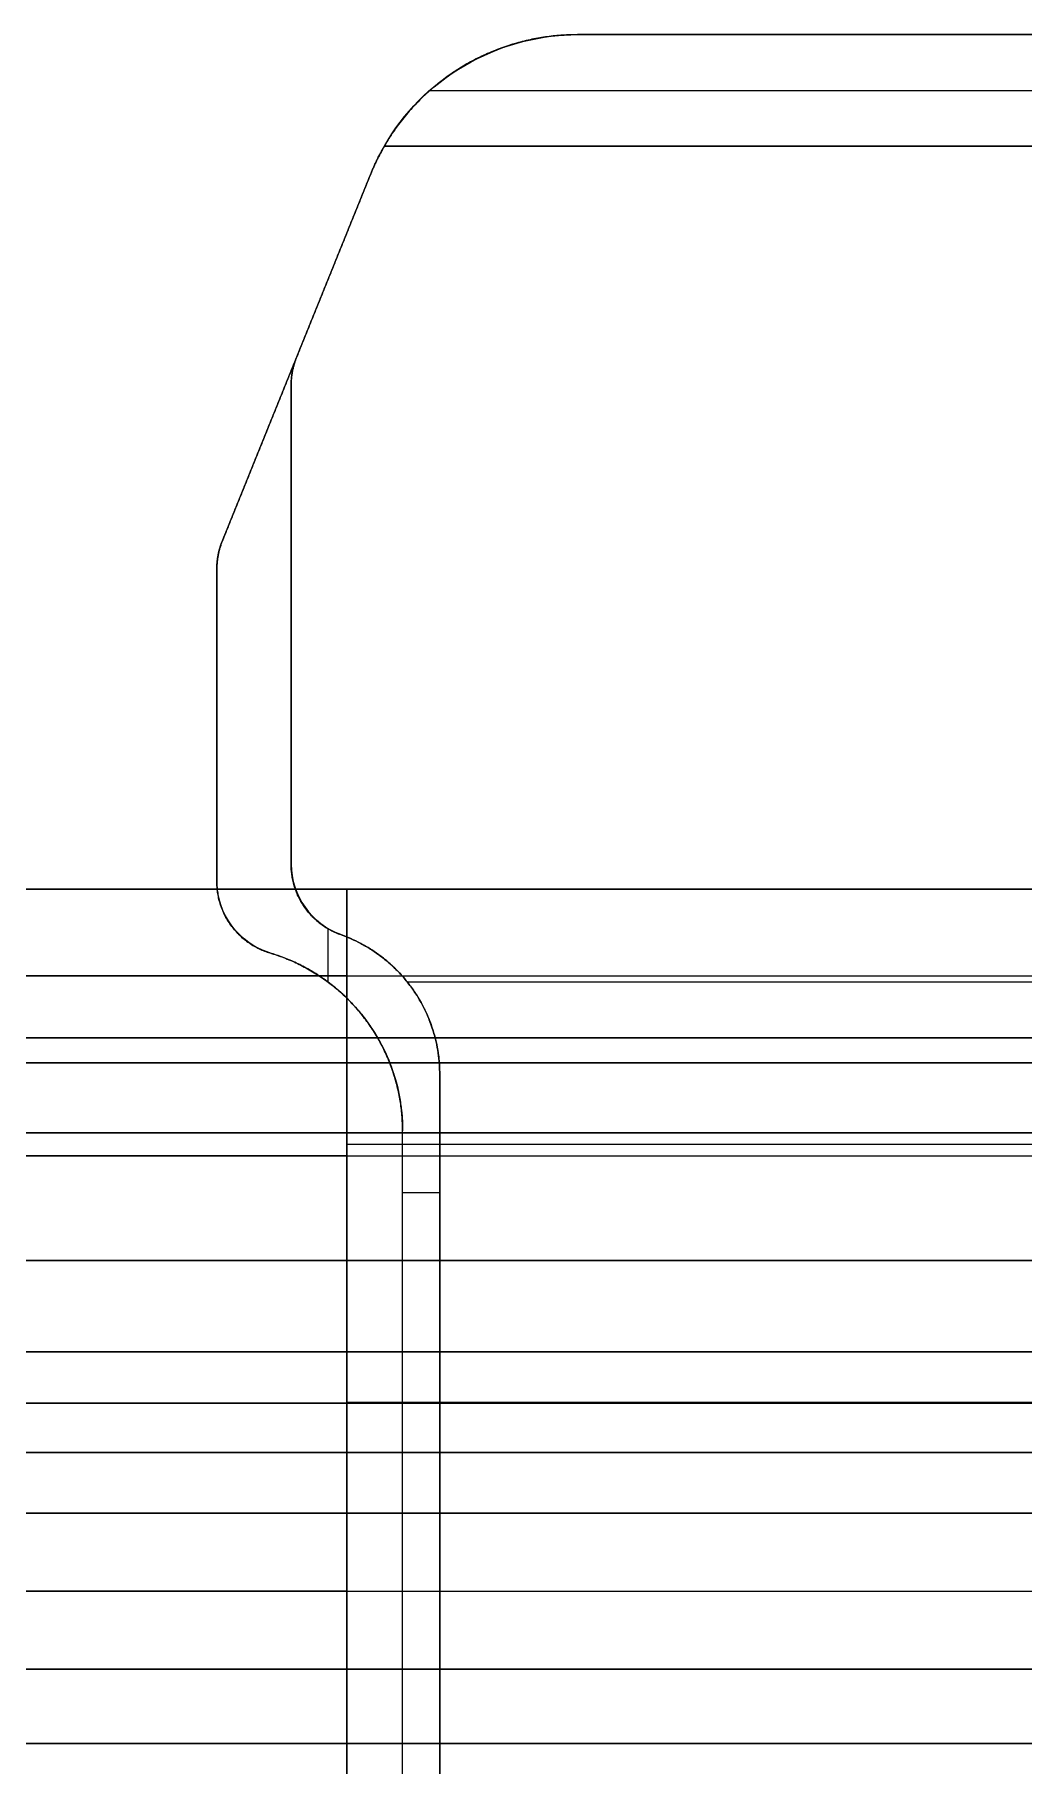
# Model space of a CAD drawing. Header units: millimetres. Extents: x 20.2 to 60.2, y 0 to 42.2.
# Drawn here: x 36.777 to 38.043, y 40.028 to 42.246 of the extents above; entities that cross this region are included whole.
import ezdxf

# ---------------------------------------------------------------- set-up
doc = ezdxf.new("R2010")
doc.units = ezdxf.units.MM
doc.layers.add('CHARGING$Platiene Rund Transmitter', color=178, linetype='Continuous', true_color=0x000000)

msp = doc.modelspace()

# ---------------------------------------------------------------- linework, layer by layer
at = {"layer": 'CHARGING$Platiene Rund Transmitter', "color": 254, "true_color": 0xcad1ee}
for p, q in [((37.4721, 42.2461, -1.2083), (42.9185, 42.2461, -1.2083)), ((37.2827, 42.1747, -0.9702), (43.1071, 42.1747, -0.9702)), ((37.2835, 42.1747, -1.4463), (43.1071, 42.1747, -1.4463)), ((37.017, 41.5967, -1.2083), (37.2072, 42.0675, -1.2083)), ((37.1121, 41.8321, -1.1369), (37.1121, 41.8321, -1.2797)), ((37.1053, 41.1825, -1.3868), (37.1053, 41.7967, -1.3868)), ((37.1053, 41.1825, -1.0297), (37.1053, 41.7967, -1.0297)), ((37.0101, 41.1606, -1.2083), (37.0101, 41.561, -1.2083)), ((37.1053, 41.4896, -1.2797), (37.1053, 41.4896, -1.4939)), ((37.1053, 41.4896, -0.9226), (37.1053, 41.4896, -1.1369)), ((37.0101, 41.3608, -1.1369), (37.0101, 41.3608, -1.2797)), ((37.1767, 41.1511, 0.1561), (43.2139, 41.1511, 0.1561)), ((37.1767, 41.1511, -2.9481), (40.1953, 41.1511, -2.9481)), ((37.1529, 41.0316, -1.1369), (37.1529, 41.1002, -1.1369)), ((37.1529, 41.0321, -1.2797), (37.1529, 41.1, -1.2797)), ((37.1767, 41.0397, -3.091), (43.2139, 41.0397, -3.091)), ((37.1767, 41.0397, 0.299), (43.2139, 41.0397, 0.299)), ((37.2541, 41.032, -1.4939), (43.1365, 41.032, -1.4939)), ((37.2541, 41.032, -0.9226), (43.1365, 41.032, -0.9226)), ((37.2957, 39.8179, -1.3868), (37.2957, 40.9131, -1.3868)), ((37.2957, 39.8179, -1.0297), (37.2957, 40.9131, -1.0297)), ((37.2481, 39.692, -1.2083), (37.2481, 40.8412, -1.2083)), ((37.2481, 40.7622, -1.2797), (37.2957, 40.7622, -1.2797)), ((37.2481, 40.7622, -1.1369), (37.2957, 40.7622, -1.1369)), ((37.2957, 40.3655, -1.2797), (37.2957, 40.3655, -1.4939)), ((37.2957, 40.3655, -0.9226), (37.2957, 40.3655, -1.1369)), ((37.2481, 40.2666, -1.1369), (37.2481, 40.2666, -1.2797))]:
    msp.add_line(p, q, dxfattribs=at)
at = {"layer": 'CHARGING$Platiene Rund Transmitter', "color": 7, "true_color": 0xcaffee}
for p, q in [((37.1767, 40.824, 0.4023), (43.2139, 40.824, 0.4023)), ((37.1767, 40.824, -3.1943), (40.1953, 40.824, -3.1943)), ((37.1767, 40.4936, 0.3842), (43.2139, 40.4936, 0.3842)), ((37.1767, 40.4936, -3.1762), (40.1953, 40.4936, -3.1762)), ((37.1767, 40.4921, -2.8053), (43.2139, 40.4921, -2.8053)), ((37.1767, 40.4921, 0.0133), (43.2139, 40.4921, 0.0133)), ((37.1767, 40.2512, 0.2518), (43.2139, 40.2512, 0.2518)), ((37.1767, 40.2512, -3.0438), (40.1953, 40.2512, -3.0438))]:
    msp.add_line(p, q, dxfattribs=at)
at = {"layer": 'CHARGING$Platiene Rund Transmitter', "color": 254, "true_color": 0xcad1ee}
for points, weights in [([(37.4721, 42.2461, -1.2083), (37.2794, 42.2461, -1.2083), (37.2072, 42.0675, -1.2083)], [1, 0.781622140597, 0.888884387651]), ([(37.2247, 42.1033, -1.4939), (37.2147, 42.086, -1.4939), (37.2072, 42.0675, -1.4939)], [0.868347502413, 0.876415819012, 0.888884381705]), ([(37.2072, 42.0675, -0.9226), (37.2147, 42.086, -0.9226), (37.2247, 42.1033, -0.9226)], [1, 0.997564050314, 1]), ([(37.1053, 41.7967, -1.2797), (37.1053, 41.8152, -1.2797), (37.1122, 41.8324, -1.2797)], [0.999999999998, 0.925484640589, 0.888884387651]), ([(37.1053, 41.7967, -0.9226), (37.1053, 41.8152, -0.9226), (37.1122, 41.8324, -0.9226)], [0.999999999998, 0.925484640589, 0.888884387651]), ([(37.1122, 41.8324, -1.4939), (37.1053, 41.8152, -1.4939), (37.1053, 41.7967, -1.4939)], [1, 0.981627183298, 1]), ([(37.1122, 41.8324, -1.1369), (37.1053, 41.8152, -1.1369), (37.1053, 41.7967, -1.1369)], [1, 0.981627183298, 1]), ([(37.1053, 41.7967, -1.3868), (37.1053, 41.8152, -1.3868), (37.1122, 41.8324, -1.3868)], [0.999999999998, 0.925484640589, 0.888884387651]), ([(37.1053, 41.7967, -1.0297), (37.1053, 41.8152, -1.0297), (37.1122, 41.8324, -1.0297)], [1, 0.925484640589, 0.888884387651]), ([(37.017, 41.5967, -1.2797), (37.0101, 41.5796, -1.2797), (37.0101, 41.561, -1.2797)], [1, 0.981627183298, 1]), ([(37.0101, 41.561, -1.1369), (37.0101, 41.5796, -1.1369), (37.017, 41.5967, -1.1369)], [1, 0.981627183298, 1]), ([(37.0101, 41.561, -1.2083), (37.0101, 41.5796, -1.2083), (37.017, 41.5967, -1.2083)], [1, 0.925484640589, 0.888884387651]), ([(37.1688, 41.0927, -1.2797), (37.1053, 41.1151, -1.2797), (37.1053, 41.1825, -1.2797)], [0.897358423439, 0.773459080339, 0.999999999999]), ([(37.1053, 41.1825, -1.4939), (37.1053, 41.1151, -1.4939), (37.1688, 41.0927, -1.4939)], [1, 0.816496580927, 1]), ([(37.1688, 41.0927, -1.3868), (37.1053, 41.1151, -1.3868), (37.1053, 41.1825, -1.3868)], [0.897358423439, 0.773459080338, 1]), ([(37.1688, 41.0927, -1.0297), (37.1053, 41.1151, -1.0297), (37.1053, 41.1825, -1.0297)], [0.897358423439, 0.773459080338, 1]), ([(37.0101, 41.1606, -1.2797), (37.0101, 41.0896, -1.2797), (37.0781, 41.0693, -1.2797)], [1, 0.801783725736, 1]), ([(37.0781, 41.0693, -1.2083), (37.0101, 41.0896, -1.2083), (37.0101, 41.1606, -1.2083)], [0.908199076925, 0.764095716344, 1]), ([(37.1688, 41.0927, -1.1369), (37.2957, 41.0478, -1.1369), (37.2957, 40.9131, -1.1369)], [0.897358423438, 0.77345908034, 0.999999999999]), ([(37.1688, 41.0927, -1.4939), (37.2957, 41.0478, -1.4939), (37.2957, 40.9131, -1.4939)], [1, 0.816496580928, 1]), ([(37.2957, 40.9131, -0.9226), (37.2957, 41.0478, -0.9226), (37.1688, 41.0927, -0.9226)], [1, 0.816496580928, 1]), ([(37.2957, 40.9131, -1.2797), (37.2957, 41.0478, -1.2797), (37.1688, 41.0927, -1.2797)], [1, 0.816496580928, 1]), ([(37.1688, 41.0927, -1.3868), (37.2957, 41.0478, -1.3868), (37.2957, 40.9131, -1.3868)], [0.897358423438, 0.773459080339, 1]), ([(37.1688, 41.0927, -1.0297), (37.2957, 41.0478, -1.0297), (37.2957, 40.9131, -1.0297)], [0.897358423438, 0.773459080339, 1]), ([(37.2481, 40.8412, -1.1369), (37.2481, 41.0186, -1.1369), (37.0781, 41.0693, -1.1369)], [1, 0.801783725738, 1]), ([(37.0781, 41.0693, -1.2083), (37.2481, 41.0186, -1.2083), (37.2481, 40.8412, -1.2083)], [0.908199076924, 0.764095716345, 1])]:
    msp.add_rational_spline(points, weights, degree=2, dxfattribs=at)
at = {"layer": 'CHARGING$Platiene Rund Transmitter', "color": 254, "true_color": 0xcad1ee, "extrusion": (-1.18767e-13, -0.5547, 0.83205)}
msp.add_open_spline([(37.2247, 42.1033, -1.4939), (37.2521, 42.1509, -1.4622), (37.2921, 42.1875, -1.4378), (37.3797, 42.235, -1.4061), (37.4273, 42.2461, -1.3987), (37.4721, 42.2461, -1.3987)], degree=3, knots=[-1, -1, -1, -1, -0.5, -0.5, 0, 0, 0, 0], dxfattribs=at)
at = {"layer": 'CHARGING$Platiene Rund Transmitter', "color": 254, "true_color": 0xcad1ee, "extrusion": (8.69083e-15, 0.5547, 0.83205)}
msp.add_open_spline([(37.2247, 42.1033, -0.9226), (37.2496, 42.1465, -0.9514), (37.2831, 42.1805, -0.9741), (37.3356, 42.2117, -0.9949), (37.3482, 42.2182, -0.9992), (37.3719, 42.2283, -1.006), (37.408, 42.241, -1.0144), (37.446, 42.2461, -1.0178), (37.4721, 42.2461, -1.0178)], degree=3, knots=[-1, -1, -1, -1, -0.5, -0.5, -0.375, -0.375, -0.25, 0, 0, 0, 0], dxfattribs=at)
at = {"layer": 'CHARGING$Platiene Rund Transmitter', "color": 254, "true_color": 0xcad1ee}
for points, degree in [([(37.4721, 42.2461, -1.0178), (40.1953, 42.2461, -1.0178), (42.9185, 42.2461, -1.0178)], 2), ([(42.9185, 42.2461, -1.3987), (40.1953, 42.2461, -1.3987), (37.4721, 42.2461, -1.3987)], 2), ([(37.4721, 42.2461, -1.3987), (37.4721, 42.2461, -1.2083), (37.4721, 42.2461, -1.0178)], 2), ([(43.1659, 42.1033, -1.4939), (40.1953, 42.1033, -1.4939), (37.2247, 42.1033, -1.4939)], 2), ([(37.2247, 42.1033, -0.9226), (40.1953, 42.1033, -0.9226), (43.1659, 42.1033, -0.9226)], 2), ([(37.1122, 41.8324, -0.9226), (37.1597, 41.9499, -0.9226), (37.2072, 42.0675, -0.9226)], 2), ([(37.2072, 42.0675, -1.4939), (37.1597, 41.9499, -1.4939), (37.1122, 41.8324, -1.4939)], 2), ([(37.2072, 42.0675, -1.4939), (37.2072, 42.0675, -1.2083), (37.2072, 42.0675, -0.9226)], 2), ([(37.1122, 41.8324, -1.2797), (37.0646, 41.7146, -1.2797), (37.017, 41.5967, -1.2797)], 2), ([(37.017, 41.5967, -1.1369), (37.0646, 41.7146, -1.1369), (37.1122, 41.8324, -1.1369)], 2), ([(37.1122, 41.8324, -1.2797), (37.1122, 41.8324, -1.3868), (37.1122, 41.8324, -1.4939)], 2), ([(37.1122, 41.8324, -1.1369), (37.1122, 41.8324, -1.0297), (37.1122, 41.8324, -0.9226)], 2), ([(37.1053, 41.7967, -1.4939), (37.1053, 41.7967, -1.3868), (37.1053, 41.7967, -1.2797)], 2), ([(37.1053, 41.1825, -1.2797), (37.1053, 41.4896, -1.2797), (37.1053, 41.7967, -1.2797)], 2), ([(37.1053, 41.7967, -1.4939), (37.1053, 41.4896, -1.4939), (37.1053, 41.1825, -1.4939)], 2), ([(37.1053, 41.7967, -1.1369), (37.1053, 41.7967, -1.0297), (37.1053, 41.7967, -0.9226)], 2), ([(37.1053, 41.7967, -1.1369), (37.1053, 41.4896, -1.1369), (37.1053, 41.1825, -1.1369)], 2), ([(37.1053, 41.1825, -0.9226), (37.1053, 41.4896, -0.9226), (37.1053, 41.7967, -0.9226)], 2), ([(37.1053, 41.7967, -1.0315), (37.1053, 41.7967, -1.0842), (37.1053, 41.7967, -1.1369)], 2), ([(37.017, 41.5967, -1.1369), (37.017, 41.5967, -1.2083), (37.017, 41.5967, -1.2797)], 2), ([(37.0101, 41.1606, -1.1369), (37.0101, 41.3608, -1.1369), (37.0101, 41.561, -1.1369)], 2), ([(37.0101, 41.561, -1.1369), (37.0101, 41.561, -1.2083), (37.0101, 41.561, -1.2797)], 2), ([(37.0101, 41.561, -1.2797), (37.0101, 41.3608, -1.2797), (37.0101, 41.1606, -1.2797)], 2), ([(37.0101, 41.561, -1.207), (37.0101, 41.561, -1.2434), (37.0101, 41.561, -1.2797)], 2), ([(37.1053, 41.1825, -1.4939), (37.1053, 41.1825, -1.3868), (37.1053, 41.1825, -1.2797)], 2), ([(37.1053, 41.1825, -1.1369), (37.1053, 41.1825, -1.0297), (37.1053, 41.1825, -0.9226)], 2), ([(37.1688, 41.0927, -0.9226), (37.1319, 41.1057, -0.9226), (37.1053, 41.1434, -0.9226), (37.1053, 41.1825, -0.9226)], 3), ([(37.1053, 41.1825, -1.1369), (37.1053, 41.1434, -1.1369), (37.1319, 41.1057, -1.1369), (37.1688, 41.0927, -1.1369)], 3), ([(37.1053, 41.1825, -1.3842), (37.1053, 41.1825, -1.4391), (37.1053, 41.1825, -1.4939)], 2), ([(37.1053, 41.1825, -0.9226), (37.1053, 41.1825, -1.0297), (37.1053, 41.1825, -1.1369)], 2), ([(37.0101, 41.1606, -1.1369), (37.0101, 41.1606, -1.2083), (37.0101, 41.1606, -1.2797)], 2), ([(37.0781, 41.0693, -1.1369), (37.0391, 41.0809, -1.1369), (37.0101, 41.1199, -1.1369), (37.0101, 41.1606, -1.1369)], 3), ([(37.0101, 41.1606, -1.1369), (37.0101, 41.1606, -1.1557), (37.0101, 41.1606, -1.1746)], 2), ([(40.1953, 41.1511, -2.8053), (38.686, 41.1511, -2.8053), (37.1767, 41.1511, -2.8053)], 2), ([(37.1767, 41.1511, -2.8053), (37.1767, 41.1511, -2.9481), (37.1767, 41.1511, -3.091)], 2), ([(37.1767, 41.1511, 0.299), (37.1767, 41.1511, 0.1561), (37.1767, 41.1511, 0.0133)], 2), ([(37.1767, 41.1511, 0.0133), (40.1953, 41.1511, 0.0133), (43.2139, 41.1511, 0.0133)], 2), ([(37.1767, 41.1511, 0.299), (40.1953, 41.1511, 0.299), (43.2139, 41.1511, 0.299)], 2), ([(40.1953, 41.1511, -3.091), (38.686, 41.1511, -3.091), (37.1767, 41.1511, -3.091)], 2), ([(37.1767, 40.9283, -3.091), (37.1767, 41.0397, -3.091), (37.1767, 41.1511, -3.091)], 2), ([(37.1767, 41.1511, 0.299), (37.1767, 41.0397, 0.299), (37.1767, 40.9283, 0.299)], 2), ([(37.1688, 41.0927, -1.4939), (37.1688, 41.0927, -1.3868), (37.1688, 41.0927, -1.2797)], 2), ([(37.1688, 41.0927, -1.1369), (37.1688, 41.0927, -1.0297), (37.1688, 41.0927, -0.9226)], 2), ([(37.0781, 41.0693, -1.1369), (37.0781, 41.0693, -1.2083), (37.0781, 41.0693, -1.2797)], 2), ([(40.1953, 40.9606, -2.6149), (38.686, 40.9606, -2.6149), (37.1767, 40.9606, -2.6149)], 2), ([(37.1767, 40.9606, -2.6149), (37.1767, 39.4846, -2.6149), (37.1767, 38.0087, -2.6149)], 2), ([(37.1767, 40.9606, -0.1771), (37.1767, 39.4846, -0.1771), (37.1767, 38.0087, -0.1771)], 2), ([(37.1767, 40.9606, -0.1771), (40.1953, 40.9606, -0.1771), (43.2139, 40.9606, -0.1771)], 2), ([(43.2139, 40.9283, -3.091), (40.1953, 40.9283, -3.091), (37.1767, 40.9283, -3.091)], 2), ([(37.1767, 40.9283, 0.299), (40.1953, 40.9283, 0.299), (43.2139, 40.9283, 0.299)], 2), ([(37.1767, 40.9283, 0.0133), (40.1953, 40.9283, 0.0133), (43.2139, 40.9283, 0.0133)], 2), ([(43.2139, 40.9283, -2.8053), (40.1953, 40.9283, -2.8053), (37.1767, 40.9283, -2.8053)], 2), ([(37.1767, 37.2469, -2.8053), (37.1767, 39.0876, -2.8053), (37.1767, 40.9283, -2.8053)], 2), ([(37.1767, 40.9283, 0.0133), (37.1767, 39.0876, 0.0133), (37.1767, 37.2469, 0.0133)], 2), ([(37.1767, 37.2469, -2.8053), (37.1767, 39.0876, -2.8053), (37.1767, 40.9283, -2.8053)], 2), ([(37.2957, 40.9131, -1.4939), (37.2957, 40.9131, -1.3868), (37.2957, 40.9131, -1.2797)], 2), ([(37.2957, 40.9131, -1.1369), (37.2957, 40.9131, -1.0297), (37.2957, 40.9131, -0.9226)], 2), ([(37.2957, 39.9608, -1.4939), (37.2957, 40.4369, -1.4939), (37.2957, 40.9131, -1.4939)], 2), ([(37.2957, 40.9131, -0.9226), (37.2957, 40.4369, -0.9226), (37.2957, 39.9608, -0.9226)], 2), ([(37.2957, 39.8179, -1.2797), (37.2957, 40.3655, -1.2797), (37.2957, 40.9131, -1.2797)], 2), ([(37.2957, 39.8179, -1.1369), (37.2957, 40.3655, -1.1369), (37.2957, 40.9131, -1.1369)], 2), ([(37.2957, 40.9131, -1.2797), (37.2957, 40.9131, -1.3332), (37.2957, 40.9131, -1.3867)], 2), ([(37.2957, 40.9131, -0.9226), (37.2957, 40.9131, -0.9776), (37.2957, 40.9131, -1.0326)], 2), ([(37.2481, 40.8412, -1.2797), (37.2481, 40.8412, -1.2083), (37.2481, 40.8412, -1.1369)], 2), ([(37.2481, 39.692, -1.2797), (37.2481, 40.2666, -1.2797), (37.2481, 40.8412, -1.2797)], 2), ([(37.2481, 39.692, -1.1369), (37.2481, 40.2666, -1.1369), (37.2481, 40.8412, -1.1369)], 2), ([(37.2481, 40.8412, -1.2094), (37.2481, 40.8412, -1.2445), (37.2481, 40.8412, -1.2797)], 2)]:
    msp.add_open_spline(points, degree=degree, dxfattribs=at)
at = {"layer": 'CHARGING$Platiene Rund Transmitter', "color": 254, "true_color": 0xcad1ee, "extrusion": (2.73601e-13, 1, 3.48219e-14)}
msp.add_rational_spline([(37.1767, 41.1511, -3.091), (35.7483, 41.1511, -3.091), (35.7483, 41.1511, -1.6626)], [1, 0.707106781187, 1], degree=2, dxfattribs=at)
at = {"layer": 'CHARGING$Platiene Rund Transmitter', "color": 254, "true_color": 0xcad1ee, "extrusion": (-2.48728e-14, 1, 6.96438e-14)}
msp.add_rational_spline([(35.7483, 41.1511, -1.1294), (35.7483, 41.1511, 0.299), (37.1767, 41.1511, 0.299)], [1, 0.707106781187, 1], degree=2, dxfattribs=at)
at = {"layer": 'CHARGING$Platiene Rund Transmitter', "color": 254, "true_color": 0xcad1ee, "extrusion": (2.48727e-14, -1, 9.9491e-14)}
msp.add_rational_spline([(37.1767, 41.1511, -2.8053), (36.034, 41.1511, -2.8053), (36.034, 41.1511, -1.6626)], [1, 0.707106781187, 1], degree=2, dxfattribs=at)
at = {"layer": 'CHARGING$Platiene Rund Transmitter', "color": 254, "true_color": 0xcad1ee, "extrusion": (-6.21819e-15, -1, 1.05709e-13)}
msp.add_rational_spline([(36.034, 41.1511, -1.1294), (36.034, 41.1511, 0.0133), (37.1767, 41.1511, 0.0133)], [1, 0.707106781187, 1], degree=2, dxfattribs=at)
at = {"layer": 'CHARGING$Platiene Rund Transmitter', "color": 254, "true_color": 0xcad1ee, "extrusion": (1, 7.46177e-14, 7.46177e-14)}
msp.add_rational_spline([(37.1767, 41.1511, -2.8053), (37.1767, 41.1511, -2.6149), (37.1767, 40.9606, -2.6149)], [1, 0.707106781187, 1], degree=2, dxfattribs=at)
at = {"layer": 'CHARGING$Platiene Rund Transmitter', "color": 254, "true_color": 0xcad1ee, "extrusion": (1, 3.73088e-14, -3.73088e-14)}
msp.add_rational_spline([(37.1767, 41.1511, 0.0133), (37.1767, 41.1511, -0.1771), (37.1767, 40.9606, -0.1771)], [1, 0.707106781187, 1], degree=2, dxfattribs=at)
at = {"layer": 'CHARGING$Platiene Rund Transmitter', "color": 254, "true_color": 0xcad1ee}
msp.add_open_spline([(37.0781, 41.0693, -1.2797), (37.1288, 41.0542, -1.2797), (37.1698, 41.0256, -1.2797), (37.2321, 40.9413, -1.2797), (37.2481, 40.8935, -1.2797), (37.2481, 40.8412, -1.2797)], degree=3, knots=[-1, -1, -1, -1, -0.5, -0.5, 0, 0, 0, 0], dxfattribs=at)
at = {"layer": 'CHARGING$Platiene Rund Transmitter', "color": 254, "true_color": 0xcad1ee, "extrusion": (-9.94911e-15, 1, -1.98982e-13)}
msp.add_rational_spline([(35.7483, 41.0397, -1.1294), (35.7483, 41.0397, 0.299), (37.1767, 41.0397, 0.299)], [1, 0.707106781187, 1], degree=2, dxfattribs=at)
at = {"layer": 'CHARGING$Platiene Rund Transmitter', "color": 254, "true_color": 0xcad1ee, "extrusion": (4.97456e-15, 1, 1.29338e-13)}
msp.add_rational_spline([(37.1767, 41.0397, -3.091), (35.7483, 41.0397, -3.091), (35.7483, 41.0397, -1.6626)], [1, 0.707106781187, 1], degree=2, dxfattribs=at)
at = {"layer": 'CHARGING$Platiene Rund Transmitter', "color": 254, "true_color": 0xcad1ee, "extrusion": (2.23855e-14, -1, 2.08931e-13)}
msp.add_rational_spline([(36.2245, 40.9606, -1.1294), (36.2245, 40.9606, -0.1771), (37.1767, 40.9606, -0.1771)], [1, 0.707106781187, 1], degree=2, dxfattribs=at)
at = {"layer": 'CHARGING$Platiene Rund Transmitter', "color": 254, "true_color": 0xcad1ee, "extrusion": (1.49237e-14, -1, 2.98473e-13)}
msp.add_rational_spline([(37.1767, 40.9606, -2.6149), (36.2245, 40.9606, -2.6149), (36.2245, 40.9606, -1.6626)], [1, 0.707106781187, 1], degree=2, dxfattribs=at)
at = {"layer": 'CHARGING$Platiene Rund Transmitter', "color": 7, "true_color": 0xcaffee, "extrusion": (-6.46692e-14, 1, 6.46692e-14)}
msp.add_rational_spline([(35.7483, 40.9283, -1.1294), (35.7483, 40.9283, 0.299), (37.1767, 40.9283, 0.299)], [1, 0.707106781187, 1], degree=2, dxfattribs=at)
at = {"layer": 'CHARGING$Platiene Rund Transmitter', "color": 7, "true_color": 0xcaffee, "extrusion": (8.9542e-14, -1, 4.67608e-13)}
msp.add_rational_spline([(37.1767, 40.9283, -3.091), (35.7483, 40.9283, -3.091), (35.7483, 40.9283, -1.6626)], [1, 0.707106781187, 1], degree=2, dxfattribs=at)
at = {"layer": 'CHARGING$Platiene Rund Transmitter', "color": 254, "true_color": 0xcad1ee, "extrusion": (4.4771e-14, 1, -2.63651e-13)}
msp.add_rational_spline([(37.1767, 40.9283, -3.091), (35.7483, 40.9283, -3.091), (35.7483, 40.9283, -1.6626)], [1, 0.707106781187, 1], degree=2, dxfattribs=at)
at = {"layer": 'CHARGING$Platiene Rund Transmitter', "color": 254, "true_color": 0xcad1ee, "extrusion": (4.4771e-14, 1, -1.14415e-13)}
msp.add_rational_spline([(35.7483, 40.9283, -1.1294), (35.7483, 40.9283, 0.299), (37.1767, 40.9283, 0.299)], [1, 0.707106781187, 1], degree=2, dxfattribs=at)
at = {"layer": 'CHARGING$Platiene Rund Transmitter', "color": 7, "true_color": 0xcaffee, "extrusion": (-3.73091e-14, 1, -1.61673e-13)}
msp.add_rational_spline([(36.034, 40.9283, -1.6626), (36.034, 40.9283, -2.8053), (37.1767, 40.9283, -2.8053)], [1, 0.707106781187, 1], degree=2, dxfattribs=at)
at = {"layer": 'CHARGING$Platiene Rund Transmitter', "color": 7, "true_color": 0xcaffee, "extrusion": (-3.10909e-14, -1, 1.43018e-13)}
msp.add_rational_spline([(37.1767, 40.9283, 0.0133), (36.034, 40.9283, 0.0133), (36.034, 40.9283, -1.1294)], [1, 0.707106781187, 1], degree=2, dxfattribs=at)
at = {"layer": 'CHARGING$Platiene Rund Transmitter', "color": 254, "true_color": 0xcad1ee, "extrusion": (6.21819e-14, -1, 2.23855e-13)}
msp.add_rational_spline([(37.1767, 40.9283, -2.8053), (36.034, 40.9283, -2.8053), (36.034, 40.9283, -1.6626)], [1, 0.707106781187, 1], degree=2, dxfattribs=at)
at = {"layer": 'CHARGING$Platiene Rund Transmitter', "color": 254, "true_color": 0xcad1ee, "extrusion": (-7.46182e-14, -1, 1.61673e-13)}
msp.add_rational_spline([(36.034, 40.9283, -1.1294), (36.034, 40.9283, 0.0133), (37.1767, 40.9283, 0.0133)], [1, 0.707106781187, 1], degree=2, dxfattribs=at)
at = {"layer": 'CHARGING$Platiene Rund Transmitter', "color": 7, "true_color": 0xcaffee}
for points, degree in [([(40.1953, 40.9283, -3.091), (38.686, 40.9283, -3.091), (37.1767, 40.9283, -3.091)], 2), ([(37.1767, 40.9283, 0.299), (40.1953, 40.9283, 0.299), (43.2139, 40.9283, 0.299)], 2), ([(37.1767, 40.9283, -2.8053), (40.1953, 40.9283, -2.8053), (43.2139, 40.9283, -2.8053)], 2), ([(43.2139, 40.9283, 0.0133), (40.1953, 40.9283, 0.0133), (37.1767, 40.9283, 0.0133)], 2), ([(37.1767, 40.9283, -2.8053), (37.1767, 40.4921, -2.8053), (37.1767, 40.056, -2.8053)], 2), ([(37.1767, 40.056, 0.0133), (37.1767, 40.4921, 0.0133), (37.1767, 40.9283, 0.0133)], 2), ([(37.1767, 40.056, 0.0133), (37.1767, 40.4921, 0.0133), (37.1767, 40.9283, 0.0133)], 2), ([(37.1767, 40.056, -2.8053), (37.1767, 40.4921, -2.8053), (37.1767, 40.9283, -2.8053)], 2), ([(40.1953, 40.8388, -3.1536), (38.686, 40.8388, -3.1536), (37.1767, 40.8388, -3.1536)], 2), ([(37.1767, 40.8388, 0.3616), (40.1953, 40.8388, 0.3616), (43.2139, 40.8388, 0.3616)], 2), ([(37.1767, 40.8388, 0.3616), (37.1767, 40.824, 0.4023), (37.1767, 40.8092, 0.4431)], 2), ([(37.1767, 40.8388, -3.1536), (37.1767, 40.824, -3.1943), (37.1767, 40.8092, -3.2351)], 2), ([(37.1767, 40.8092, 0.4431), (40.1953, 40.8092, 0.4431), (43.2139, 40.8092, 0.4431)], 2), ([(37.1767, 40.8092, -3.2351), (38.686, 40.8092, -3.2351), (40.1953, 40.8092, -3.2351)], 2), ([(37.1767, 40.6749, 0.537), (40.1953, 40.6749, 0.537), (43.2139, 40.6749, 0.537)], 2), ([(40.1953, 40.6749, -3.329), (38.686, 40.6749, -3.329), (37.1767, 40.6749, -3.329)], 2), ([(37.1767, 40.5579, 0.4762), (40.1953, 40.5579, 0.4762), (43.2139, 40.5579, 0.4762)], 2), ([(40.1953, 40.5579, -3.2682), (38.686, 40.5579, -3.2682), (37.1767, 40.5579, -3.2682)], 2), ([(37.1767, 40.4292, 0.2923), (37.1767, 40.4936, 0.3842), (37.1767, 40.5579, 0.4762)], 2), ([(37.1767, 40.4292, -3.0843), (37.1767, 40.4936, -3.1762), (37.1767, 40.5579, -3.2682)], 2), ([(37.1767, 40.4292, 0.2923), (37.1767, 40.4936, 0.3842), (37.1767, 40.5579, 0.4762)], 2), ([(43.2139, 40.4292, 0.2923), (40.1953, 40.4292, 0.2923), (37.1767, 40.4292, 0.2923)], 2), ([(37.1767, 40.4292, -3.0843), (38.686, 40.4292, -3.0843), (40.1953, 40.4292, -3.0843)], 2), ([(37.1767, 40.3512, 0.2517), (37.1767, 40.2512, 0.2518), (37.1767, 40.1512, 0.2518)], 2), ([(43.2139, 40.3512, 0.2517), (40.1953, 40.3512, 0.2517), (37.1767, 40.3512, 0.2517)], 2), ([(37.1767, 40.3512, -3.0437), (37.1767, 40.2512, -3.0438), (37.1767, 40.1512, -3.0438)], 2), ([(37.1767, 40.3512, -3.0437), (38.686, 40.3512, -3.0437), (40.1953, 40.3512, -3.0437)], 2), ([(37.1767, 40.3512, 0.2517), (37.1767, 40.2512, 0.2518), (37.1767, 40.1512, 0.2518)], 2), ([(37.1767, 40.3512, 0.2517), (40.1953, 40.3512, 0.2517), (43.2139, 40.3512, 0.2517)], 2), ([(40.1953, 40.3512, -3.0437), (38.686, 40.3512, -3.0437), (37.1767, 40.3512, -3.0437)], 2), ([(37.1767, 40.1512, -3.0438), (38.1829, 40.1512, -3.0438), (39.1891, 40.1512, -3.0438), (40.1953, 40.1512, -3.0438)], 3), ([(43.2139, 40.1512, 0.2518), (40.1953, 40.1512, 0.2518), (37.1767, 40.1512, 0.2518)], 2), ([(40.1953, 40.1512, -3.0438), (38.686, 40.1512, -3.0438), (37.1767, 40.1512, -3.0438)], 2), ([(37.1767, 40.1512, 0.2518), (40.1953, 40.1512, 0.2518), (43.2139, 40.1512, 0.2518)], 2), ([(37.1767, 40.056, -2.8053), (40.1953, 40.056, -2.8053), (43.2139, 40.056, -2.8053)], 2), ([(43.2139, 40.056, 0.0133), (40.1953, 40.056, 0.0133), (37.1767, 40.056, 0.0133)], 2), ([(37.1767, 40.056, -2.9485), (38.686, 40.056, -2.9485), (40.1953, 40.056, -2.9485)], 2), ([(43.2139, 40.056, 0.1565), (40.1953, 40.056, 0.1565), (37.1767, 40.056, 0.1565)], 2)]:
    msp.add_open_spline(points, degree=degree, dxfattribs=at)
at = {"layer": 'CHARGING$Platiene Rund Transmitter', "color": 7, "true_color": 0xcaffee, "extrusion": (1, 1.94118e-25, -1.13405e-13)}
msp.add_rational_spline([(37.1767, 40.8388, -3.1536), (37.1767, 40.8616, -3.091), (37.1767, 40.9283, -3.091)], [0.895504279422, 0.77517249094, 1], degree=2, dxfattribs=at)
at = {"layer": 'CHARGING$Platiene Rund Transmitter', "color": 7, "true_color": 0xcaffee, "extrusion": (-1, 2.13132e-13, 3.04384e-13)}
msp.add_rational_spline([(37.1767, 40.9283, 0.299), (37.1767, 40.8616, 0.299), (37.1767, 40.8388, 0.3616)], [1, 0.775172544542, 0.895504222044], degree=2, dxfattribs=at)
at = {"layer": 'CHARGING$Platiene Rund Transmitter', "color": 7, "true_color": 0xcaffee, "extrusion": (-9.53103e-14, -1, 1.04841e-13)}
msp.add_rational_spline([(35.6857, 40.8388, -1.1294), (35.6857, 40.8388, 0.3616), (37.1767, 40.8388, 0.3616)], [0.895504279422, 0.633217148561, 0.895504279422], degree=2, dxfattribs=at)
at = {"layer": 'CHARGING$Platiene Rund Transmitter', "color": 7, "true_color": 0xcaffee, "extrusion": (1.90621e-14, 1, -5.71862e-14)}
msp.add_rational_spline([(37.1767, 40.8388, -3.1536), (35.6857, 40.8388, -3.1536), (35.6857, 40.8388, -1.6626)], [0.895504279422, 0.633217211095, 0.895504154353], degree=2, dxfattribs=at)
at = {"layer": 'CHARGING$Platiene Rund Transmitter', "color": 7, "true_color": 0xcaffee, "extrusion": (-4.97063e-14, -1, 1.58156e-13)}
msp.add_rational_spline([(35.6043, 40.8092, -1.1294), (35.6043, 40.8092, 0.4431), (37.1767, 40.8092, 0.4431)], [0.999999860338, 0.707106851018, 1], degree=2, dxfattribs=at)
at = {"layer": 'CHARGING$Platiene Rund Transmitter', "color": 7, "true_color": 0xcaffee, "extrusion": (-1.80751e-14, 1, -1.76232e-13)}
msp.add_rational_spline([(37.1767, 40.8092, -3.2351), (35.6043, 40.8092, -3.2351), (35.6043, 40.8092, -1.6626)], [0.999999860338, 0.707106851018, 1], degree=2, dxfattribs=at)
at = {"layer": 'CHARGING$Platiene Rund Transmitter', "color": 7, "true_color": 0xcaffee, "extrusion": (1, -7.1044e-14, -1.01461e-13)}
msp.add_rational_spline([(37.1767, 40.8092, 0.4431), (37.1767, 40.7749, 0.537), (37.1767, 40.6749, 0.537)], [0.895504279422, 0.77517249094, 1], degree=2, dxfattribs=at)
at = {"layer": 'CHARGING$Platiene Rund Transmitter', "color": 7, "true_color": 0xcaffee, "extrusion": (-1, -1.42088e-13, -9.94911e-14)}
msp.add_rational_spline([(37.1767, 40.8092, -3.2351), (37.1767, 40.7749, -3.329), (37.1767, 40.6749, -3.329)], [0.895504279422, 0.77517249094, 1], degree=2, dxfattribs=at)
at = {"layer": 'CHARGING$Platiene Rund Transmitter', "color": 7, "true_color": 0xcaffee, "extrusion": (1, 0, 0)}
for points, weights in [([(37.1767, 40.6749, 0.537), (37.1767, 40.7749, 0.537), (37.1767, 40.8092, 0.4431)], [1, 0.77517249094, 0.895504279422]), ([(37.1767, 40.5579, 0.4762), (37.1767, 40.6006, 0.537), (37.1767, 40.6749, 0.537)], [0.8600704533, 0.822659997502, 1]), ([(37.1767, 40.3512, -3.0437), (37.1767, 40.3512, -3.0437), (37.1767, 40.3512, -3.0437)], [1, 0.99995662554, 0.999913263926])]:
    msp.add_rational_spline(points, weights, degree=2, dxfattribs=at)
at = {"layer": 'CHARGING$Platiene Rund Transmitter', "color": 7, "true_color": 0xcaffee, "extrusion": (1.70556e-14, 1, 1.62028e-13)}
msp.add_rational_spline([(35.5103, 40.6749, -1.1294), (35.5103, 40.6749, 0.537), (37.1767, 40.6749, 0.537)], [1, 0.707106781187, 1], degree=2, dxfattribs=at)
at = {"layer": 'CHARGING$Platiene Rund Transmitter', "color": 7, "true_color": 0xcaffee, "extrusion": (-8.52781e-15, -1, 3.53904e-13)}
msp.add_rational_spline([(37.1767, 40.6749, -3.329), (35.5103, 40.6749, -3.329), (35.5103, 40.6749, -1.6626)], [1, 0.707106781187, 1], degree=2, dxfattribs=at)
at = {"layer": 'CHARGING$Platiene Rund Transmitter', "color": 7, "true_color": 0xcaffee, "extrusion": (1, 9.55856e-14, -6.69605e-14)}
msp.add_rational_spline([(37.1767, 40.6749, 0.537), (37.1767, 40.6006, 0.537), (37.1767, 40.5579, 0.4762)], [1, 0.822659997502, 0.8600704533], degree=2, dxfattribs=at)
at = {"layer": 'CHARGING$Platiene Rund Transmitter', "color": 7, "true_color": 0xcaffee, "extrusion": (-1, 9.55856e-14, -4.97456e-14)}
msp.add_rational_spline([(37.1767, 40.6749, -3.329), (37.1767, 40.6006, -3.329), (37.1767, 40.5579, -3.2682)], [1, 0.822659997503, 0.8600704533], degree=2, dxfattribs=at)
at = {"layer": 'CHARGING$Platiene Rund Transmitter', "color": 7, "true_color": 0xcaffee, "extrusion": (1.77024e-13, -1, 1.23917e-13)}
msp.add_rational_spline([(37.1767, 40.5579, -3.2682), (35.5712, 40.5579, -3.2682), (35.5712, 40.5579, -1.6626)], [0.8600704533, 0.608161709886, 0.86007033318], degree=2, dxfattribs=at)
at = {"layer": 'CHARGING$Platiene Rund Transmitter', "color": 7, "true_color": 0xcaffee, "extrusion": (1.77024e-14, -1, -3.54048e-14)}
msp.add_rational_spline([(35.5712, 40.5579, -1.1294), (35.5712, 40.5579, 0.4762), (37.1767, 40.5579, 0.4762)], [1, 0.707106851018, 0.999999860338], degree=2, dxfattribs=at)
at = {"layer": 'CHARGING$Platiene Rund Transmitter', "color": 7, "true_color": 0xcaffee, "extrusion": (1.24364e-14, -1, 1.05709e-13)}
msp.add_rational_spline([(36.034, 40.4921, -1.1294), (36.034, 40.4921, 0.0133), (37.1767, 40.4921, 0.0133)], [1, 0.707106781187, 1], degree=2, dxfattribs=at)
at = {"layer": 'CHARGING$Platiene Rund Transmitter', "color": 7, "true_color": 0xcaffee, "extrusion": (-1.86546e-14, -1, -3.29564e-13)}
msp.add_rational_spline([(37.1767, 40.4921, -2.8053), (36.034, 40.4921, -2.8053), (36.034, 40.4921, -1.6626)], [1, 0.707106781187, 1], degree=2, dxfattribs=at)
at = {"layer": 'CHARGING$Platiene Rund Transmitter', "color": 7, "true_color": 0xcaffee, "extrusion": (3.49851e-14, -1, -4.99788e-15)}
msp.add_rational_spline([(37.1767, 40.4292, 0.2923), (35.755, 40.4292, 0.2923), (35.755, 40.4292, -1.1294)], [1, 0.707106851018, 0.999999860338], degree=2, dxfattribs=at)
at = {"layer": 'CHARGING$Platiene Rund Transmitter', "color": 7, "true_color": 0xcaffee, "extrusion": (6.99701e-14, 1, -1.19949e-13)}
msp.add_rational_spline([(35.755, 40.4292, -1.6626), (35.755, 40.4292, -3.0843), (37.1767, 40.4292, -3.0843)], [1, 0.707106781187, 1], degree=2, dxfattribs=at)
at = {"layer": 'CHARGING$Platiene Rund Transmitter', "color": 7, "true_color": 0xcaffee, "extrusion": (1, 4.30135e-13, 4.76382e-13)}
msp.add_rational_spline([(37.1767, 40.4292, -3.0843), (37.1767, 40.4007, -3.0437), (37.1767, 40.3512, -3.0437)], [0.8600704533, 0.822659997503, 1], degree=2, dxfattribs=at)
at = {"layer": 'CHARGING$Platiene Rund Transmitter', "color": 7, "true_color": 0xcaffee, "extrusion": (-1, -1.43378e-13, 2.755e-13)}
msp.add_rational_spline([(37.1767, 40.3512, 0.2517), (37.1767, 40.4007, 0.2517), (37.1767, 40.4292, 0.2923)], [0.999999915438, 0.822660006422, 0.8600704533], degree=2, dxfattribs=at)
at = {"layer": 'CHARGING$Platiene Rund Transmitter', "color": 7, "true_color": 0xcaffee, "extrusion": (-1, -2.79822e-25, -1.75059e-13)}
msp.add_rational_spline([(37.1767, 40.4292, 0.2923), (37.1767, 40.4007, 0.2517), (37.1767, 40.3512, 0.2517)], [0.8600704533, 0.822659997502, 1], degree=2, dxfattribs=at)
at = {"layer": 'CHARGING$Platiene Rund Transmitter', "color": 7, "true_color": 0xcaffee, "extrusion": (5.14474e-15, -1, 2.00645e-13)}
msp.add_rational_spline([(37.1767, 40.3512, -3.0437), (35.7956, 40.3512, -3.0437), (35.7956, 40.3512, -1.6626)], [1, 0.707106781187, 1], degree=2, dxfattribs=at)
at = {"layer": 'CHARGING$Platiene Rund Transmitter', "color": 7, "true_color": 0xcaffee, "extrusion": (-3.60132e-14, -1, 1.85211e-13)}
msp.add_rational_spline([(37.1767, 40.3512, 0.2517), (35.7956, 40.3512, 0.2517), (35.7956, 40.3512, -1.1294)], [0.999913263926, 0.707045519345, 0.999913124275], degree=2, dxfattribs=at)
at = {"layer": 'CHARGING$Platiene Rund Transmitter', "color": 7, "true_color": 0xcaffee, "extrusion": (-5.14474e-14, 1, -1.74921e-13)}
msp.add_rational_spline([(35.7956, 40.3512, -1.1294), (35.7956, 40.3512, 0.2517), (37.1767, 40.3512, 0.2517)], [1, 0.707106781187, 1], degree=2, dxfattribs=at)
at = {"layer": 'CHARGING$Platiene Rund Transmitter', "color": 7, "true_color": 0xcaffee, "extrusion": (-4.57903e-27, 1, -2.16079e-13)}
msp.add_rational_spline([(35.7956, 40.3512, -1.6626), (35.7956, 40.3512, -3.0437), (37.1767, 40.3512, -3.0437)], [0.999913263926, 0.70704544952, 0.999913263926], degree=2, dxfattribs=at)
at = {"layer": 'CHARGING$Platiene Rund Transmitter', "color": 7, "true_color": 0xcaffee, "extrusion": (-1, 7.12539e-10, 3.40213e-06)}
msp.add_rational_spline([(37.1767, 40.3512, 0.2517), (37.1767, 40.3512, 0.2517), (37.1767, 40.3512, 0.2517)], [0.999999999979, 0.999956625529, 0.999913263926], degree=2, dxfattribs=at)
at = {"layer": 'CHARGING$Platiene Rund Transmitter', "color": 7, "true_color": 0xcaffee, "extrusion": (1.02893e-14, -1, 1.69774e-13)}
msp.add_rational_spline([(37.1767, 40.2512, 0.2518), (35.7956, 40.2512, 0.2518), (35.7956, 40.2512, -1.1294)], [1, 0.707106781187, 1], degree=2, dxfattribs=at)
at = {"layer": 'CHARGING$Platiene Rund Transmitter', "color": 7, "true_color": 0xcaffee, "extrusion": (1.02893e-14, 1, -1.44051e-13)}
msp.add_rational_spline([(35.7956, 40.2512, -1.6626), (35.7956, 40.2512, -3.0438), (37.1767, 40.2512, -3.0438)], [1, 0.707106781187, 1], degree=2, dxfattribs=at)
at = {"layer": 'CHARGING$Platiene Rund Transmitter', "color": 7, "true_color": 0xcaffee, "extrusion": (-2.88097e-13, 1, 3.1382e-13)}
msp.add_rational_spline([(35.7955, 40.1512, -1.1294), (35.7955, 40.1512, 0.2518), (37.1767, 40.1512, 0.2518)], [1, 0.707106781187, 1], degree=2, dxfattribs=at)
at = {"layer": 'CHARGING$Platiene Rund Transmitter', "color": 7, "true_color": 0xcaffee, "extrusion": (5.14459e-15, 1, -1.38904e-13)}
msp.add_rational_spline([(37.1767, 40.1512, -3.0438), (35.7955, 40.1512, -3.0438), (35.7955, 40.1512, -1.6626)], [1, 0.707106781187, 1], degree=2, dxfattribs=at)
at = {"layer": 'CHARGING$Platiene Rund Transmitter', "color": 7, "true_color": 0xcaffee, "extrusion": (-1, 7.46081e-14, -7.46169e-14)}
msp.add_rational_spline([(37.1767, 40.1512, 0.2518), (37.1767, 40.1512, 0.2518), (37.1767, 40.1512, 0.2518), (37.1767, 40.056, 0.2518), (37.1767, 40.056, 0.1565)], [0.999934944827, 0.9999674688, 1, 0.707106781187, 1], degree=2, knots=[-0.1571006, -0.1571006, -0.1571006, -0.1570831, -0.1570831, 0, 0, 0], dxfattribs=at)
at = {"layer": 'CHARGING$Platiene Rund Transmitter', "color": 7, "true_color": 0xcaffee, "extrusion": (-1, 1.49228e-13, 1.49245e-13)}
msp.add_rational_spline([(37.1767, 40.056, -2.9485), (37.1767, 40.056, -3.0438), (37.1767, 40.1512, -3.0438)], [1, 0.707106781187, 1], degree=2, dxfattribs=at)
at = {"layer": 'CHARGING$Platiene Rund Transmitter', "color": 7, "true_color": 0xcaffee, "extrusion": (6.63066e-14, 1, 1.32613e-13)}
msp.add_rational_spline([(37.1767, 40.056, 0.1565), (35.8908, 40.056, 0.1565), (35.8908, 40.056, -1.1294)], [1, 0.707106781187, 1], degree=2, dxfattribs=at)
at = {"layer": 'CHARGING$Platiene Rund Transmitter', "color": 7, "true_color": 0xcaffee, "extrusion": (-3.47794e-26, -1, -1.43664e-13)}
msp.add_rational_spline([(35.8908, 40.056, -1.6626), (35.8908, 40.056, -2.9485), (37.1767, 40.056, -2.9485)], [1, 0.707106781187, 1], degree=2, dxfattribs=at)
at = {"layer": 'CHARGING$Platiene Rund Transmitter', "color": 7, "true_color": 0xcaffee, "extrusion": (2.21022e-14, -1, -1.21562e-13)}
msp.add_rational_spline([(35.8908, 40.056, -1.1294), (35.8908, 40.056, 0.1565), (37.1767, 40.056, 0.1565)], [1, 0.707106781187, 1], degree=2, dxfattribs=at)
at = {"layer": 'CHARGING$Platiene Rund Transmitter', "color": 7, "true_color": 0xcaffee, "extrusion": (-4.35273e-14, -1, 1.24364e-13)}
msp.add_rational_spline([(37.1767, 40.056, 0.0133), (36.034, 40.056, 0.0133), (36.034, 40.056, -1.1294)], [1, 0.707106781187, 1], degree=2, dxfattribs=at)
at = {"layer": 'CHARGING$Platiene Rund Transmitter', "color": 7, "true_color": 0xcaffee, "extrusion": (2.736e-13, 1, 3.73091e-13)}
msp.add_rational_spline([(37.1767, 40.056, -2.8053), (36.034, 40.056, -2.8053), (36.034, 40.056, -1.6626)], [1, 0.707106781187, 1], degree=2, dxfattribs=at)

doc.saveas('drawing.dxf')
